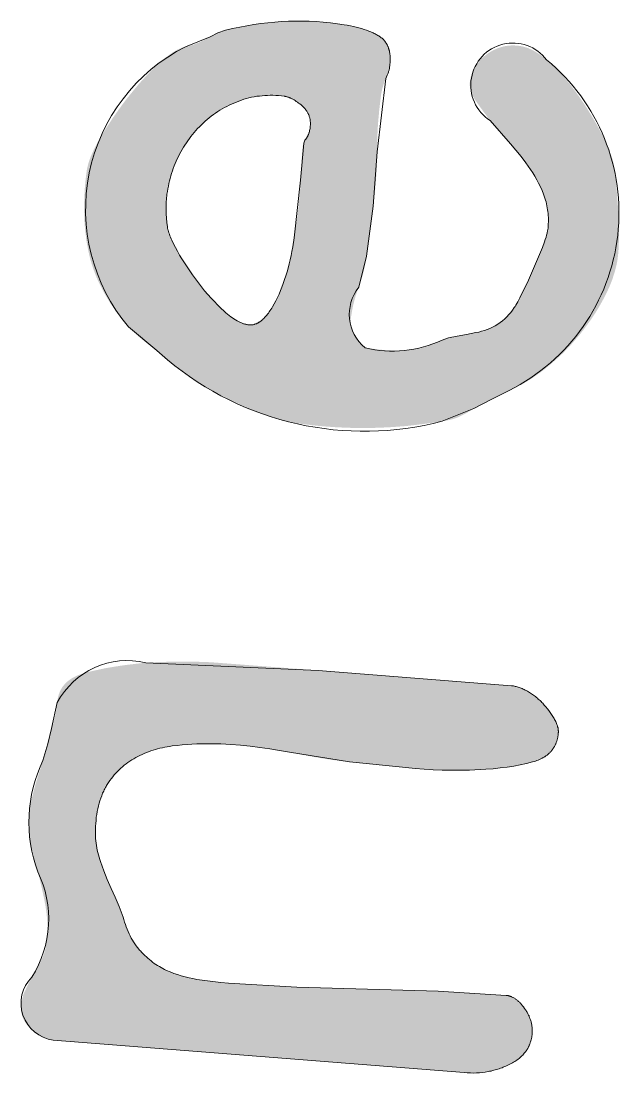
# Model space of a CAD drawing. Header units: millimetres. Extents: x 0 to 771, y -1 to 432.
# Drawn here: x 376.71 to 382.69, y 118.34 to 128.85 of the extents above; entities that cross this region are included whole.
import ezdxf

# ---------------------------------------------------------------- set-up
doc = ezdxf.new("R2010")
doc.units = ezdxf.units.MM
doc.header["$MEASUREMENT"] = 0
doc.layers.add('DEFAULT', color=4, linetype='Continuous', true_color=0x00ffff)

msp = doc.modelspace()

# ---------------------------------------------------------------- hatches: boundary and pattern name
at = {"layer": 'DEFAULT', "true_color": 0x000000, "extrusion": (0, 0, -1)}
h = msp.add_hatch(color=178, dxfattribs=at)
h.paths.add_polyline_path([(-381.966, 128.466), (-382.001, 128.435), (-382.035, 128.402), (-382.069, 128.369), (-382.102, 128.334), (-382.135, 128.298), (-382.167, 128.261), (-382.199, 128.222), (-382.23, 128.182), (-382.26, 128.141), (-382.29, 128.1), (-382.349, 128.013), (-382.405, 127.924), (-382.46, 127.831), (-382.486, 127.784), (-382.51, 127.738), (-382.533, 127.694), (-382.553, 127.65), (-382.572, 127.608), (-382.59, 127.567), (-382.605, 127.527), (-382.619, 127.489), (-382.622, 127.479), (-382.625, 127.469), (-382.628, 127.458), (-382.631, 127.447), (-382.637, 127.424), (-382.642, 127.398), (-382.646, 127.371), (-382.65, 127.342), (-382.654, 127.311), (-382.657, 127.278), (-382.679, 126.997), (-382.687, 126.853), (-382.689, 126.782), (-382.689, 126.712), (-382.688, 126.646), (-382.686, 126.587), (-382.682, 126.535), (-382.68, 126.512), (-382.677, 126.49), (-382.674, 126.466), (-382.67, 126.443), (-382.665, 126.419), (-382.659, 126.394), (-382.653, 126.37), (-382.647, 126.346), (-382.639, 126.322), (-382.631, 126.297), (-382.623, 126.272), (-382.614, 126.248), (-382.604, 126.223), (-382.594, 126.198), (-382.582, 126.173), (-382.571, 126.148), (-382.558, 126.123), (-382.546, 126.097), (-382.518, 126.047), (-382.49, 125.997), (-382.46, 125.947), (-382.428, 125.899), (-382.395, 125.85), (-382.361, 125.803), (-382.325, 125.756), (-382.288, 125.709), (-382.249, 125.664), (-382.21, 125.619), (-382.169, 125.576), (-382.128, 125.534), (-382.086, 125.494), (-382.042, 125.455), (-381.998, 125.417), (-381.953, 125.38), (-381.907, 125.345), (-381.862, 125.312), (-381.817, 125.282), (-381.794, 125.267), (-381.771, 125.253), (-381.749, 125.24), (-381.726, 125.227), (-381.704, 125.215), (-381.681, 125.204), (-381.659, 125.193), (-381.636, 125.182), (-381.614, 125.172), (-381.591, 125.163), (-381.495, 125.117), (-381.451, 125.095), (-381.41, 125.073), (-381.24, 124.981), (-381.201, 124.957), (-381.163, 124.935), (-381.126, 124.916), (-381.108, 124.907), (-381.09, 124.898), (-381.081, 124.894), (-381.072, 124.891), (-381.063, 124.887), (-381.053, 124.883), (-381.043, 124.88), (-381.033, 124.877), (-381.023, 124.874), (-381.013, 124.871), (-381.002, 124.869), (-380.991, 124.866), (-380.98, 124.864), (-380.969, 124.862), (-380.945, 124.858), (-380.921, 124.855), (-380.833, 124.84), (-380.745, 124.828), (-380.657, 124.817), (-380.569, 124.807), (-380.481, 124.8), (-380.393, 124.794), (-380.305, 124.79), (-380.217, 124.787), (-380.13, 124.786), (-380.042, 124.787), (-379.954, 124.79), (-379.866, 124.794), (-379.779, 124.8), (-379.691, 124.807), (-379.603, 124.817), (-379.516, 124.828), (-379.477, 124.833), (-379.437, 124.84), (-379.397, 124.848), (-379.357, 124.858), (-379.315, 124.868), (-379.273, 124.88), (-379.23, 124.893), (-379.187, 124.907), (-379.143, 124.922), (-379.098, 124.938), (-379.007, 124.975), (-378.913, 125.016), (-378.816, 125.061), (-378.721, 125.11), (-378.63, 125.159), (-378.543, 125.208), (-378.461, 125.259), (-378.383, 125.31), (-378.31, 125.362), (-378.275, 125.388), (-378.241, 125.415), (-378.208, 125.441), (-378.177, 125.468), (-378.163, 125.482), (-378.15, 125.495), (-378.137, 125.507), (-378.123, 125.519), (-378.11, 125.53), (-378.096, 125.541), (-378.082, 125.551), (-378.069, 125.561), (-378.041, 125.58), (-378.013, 125.6), (-377.959, 125.642), (-377.908, 125.684), (-377.886, 125.703), (-377.867, 125.721), (-377.786, 125.799), (-377.749, 125.842), (-377.714, 125.885), (-377.68, 125.928), (-377.648, 125.972), (-377.618, 126.016), (-377.589, 126.06), (-377.562, 126.105), (-377.536, 126.15), (-377.513, 126.195), (-377.491, 126.24), (-377.47, 126.285), (-377.452, 126.331), (-377.435, 126.377), (-377.42, 126.423), (-377.406, 126.47), (-377.4, 126.493), (-377.394, 126.516), (-377.384, 126.564), (-377.375, 126.611), (-377.366, 126.66), (-377.36, 126.709), (-377.354, 126.759), (-377.349, 126.81), (-377.346, 126.861), (-377.344, 126.913), (-377.343, 126.966), (-377.343, 127.019), (-377.344, 127.073), (-377.347, 127.128), (-377.35, 127.183), (-377.355, 127.239), (-377.361, 127.296), (-377.369, 127.354), (-377.37, 127.362), (-377.371, 127.37), (-377.373, 127.379), (-377.375, 127.387), (-377.377, 127.396), (-377.379, 127.405), (-377.384, 127.423), (-377.389, 127.442), (-377.396, 127.462), (-377.403, 127.481), (-377.411, 127.502), (-377.42, 127.523), (-377.43, 127.545), (-377.44, 127.567), (-377.451, 127.589), (-377.476, 127.636), (-377.504, 127.686), (-377.565, 127.786), (-377.631, 127.886), (-377.701, 127.985), (-377.775, 128.084), (-377.814, 128.132), (-377.853, 128.179), (-377.891, 128.225), (-377.93, 128.268), (-377.97, 128.311), (-378.009, 128.352), (-378.048, 128.391), (-378.088, 128.429), (-378.108, 128.446), (-378.127, 128.463), (-378.146, 128.479), (-378.165, 128.494), (-378.183, 128.508), (-378.201, 128.521), (-378.218, 128.533), (-378.235, 128.544), (-378.252, 128.554), (-378.26, 128.559), (-378.268, 128.564), (-378.276, 128.568), (-378.284, 128.572), (-378.292, 128.575), (-378.3, 128.579), (-378.307, 128.582), (-378.315, 128.585), (-378.322, 128.587), (-378.33, 128.59), (-378.337, 128.592), (-378.344, 128.594), (-378.351, 128.596), (-378.358, 128.597), (-378.372, 128.6), (-378.387, 128.603), (-378.401, 128.607), (-378.416, 128.611), (-378.43, 128.616), (-378.445, 128.621), (-378.46, 128.627), (-378.475, 128.633), (-378.49, 128.639), (-378.506, 128.646), (-378.521, 128.654), (-378.537, 128.661), (-378.553, 128.67), (-378.569, 128.678), (-378.602, 128.697), (-378.679, 128.735), (-378.689, 128.74), (-378.699, 128.744), (-378.708, 128.748), (-378.718, 128.751), (-378.727, 128.754), (-378.737, 128.757), (-378.746, 128.759), (-378.898, 128.793), (-378.969, 128.806), (-379.039, 128.818), (-379.109, 128.828), (-379.179, 128.836), (-379.248, 128.843), (-379.317, 128.848), (-379.386, 128.852), (-379.455, 128.853), (-379.524, 128.853), (-379.594, 128.852), (-379.664, 128.848), (-379.734, 128.843), (-379.805, 128.836), (-379.876, 128.827), (-379.942, 128.817), (-379.974, 128.811), (-380.004, 128.805), (-380.034, 128.799), (-380.062, 128.792), (-380.089, 128.785), (-380.116, 128.778), (-380.141, 128.77), (-380.165, 128.762), (-380.188, 128.753), (-380.21, 128.744), (-380.231, 128.735), (-380.242, 128.73), (-380.251, 128.725), (-380.261, 128.72), (-380.27, 128.715), (-380.28, 128.71), (-380.288, 128.705), (-380.293, 128.702), (-380.297, 128.699), (-380.301, 128.696), (-380.305, 128.693), (-380.309, 128.69), (-380.313, 128.687), (-380.317, 128.684), (-380.321, 128.681), (-380.324, 128.678), (-380.328, 128.674), (-380.331, 128.671), (-380.335, 128.668), (-380.338, 128.664), (-380.341, 128.66), (-380.344, 128.657), (-380.348, 128.653), (-380.351, 128.649), (-380.353, 128.645), (-380.356, 128.641), (-380.359, 128.637), (-380.362, 128.633), (-380.364, 128.629), (-380.367, 128.625), (-380.369, 128.621), (-380.371, 128.616), (-380.374, 128.612), (-380.376, 128.608), (-380.378, 128.603), (-380.38, 128.598), (-380.382, 128.594), (-380.384, 128.589), (-380.385, 128.584), (-380.387, 128.579), (-380.389, 128.574), (-380.39, 128.569), (-380.391, 128.564), (-380.393, 128.559), (-380.394, 128.554), (-380.395, 128.548), (-380.396, 128.543), (-380.398, 128.532), (-380.4, 128.521), (-380.401, 128.51), (-380.402, 128.498), (-380.402, 128.486), (-380.403, 128.473), (-380.403, 128.461), (-380.402, 128.448), (-380.401, 128.435), (-380.4, 128.422), (-380.399, 128.408), (-380.397, 128.394), (-380.396, 128.388), (-380.395, 128.382), (-380.394, 128.375), (-380.392, 128.369), (-380.391, 128.362), (-380.389, 128.355), (-380.386, 128.348), (-380.384, 128.341), (-380.382, 128.334), (-380.379, 128.326), (-380.373, 128.311), (-380.365, 128.295), (-380.358, 128.278), (-380.349, 128.256), (-380.341, 128.234), (-380.334, 128.212), (-380.328, 128.192), (-380.325, 128.181), (-380.322, 128.17), (-380.32, 128.159), (-380.317, 128.146), (-380.312, 128.12), (-380.308, 128.092), (-380.292, 127.955), (-380.28, 127.819), (-380.273, 127.683), (-380.271, 127.547), (-380.268, 127.411), (-380.261, 127.275), (-380.249, 127.139), (-380.233, 127.002), (-380.233, 127.002), (-380.166, 126.504), (-380.16, 126.463), (-380.152, 126.422), (-380.144, 126.382), (-380.135, 126.343), (-380.125, 126.305), (-380.113, 126.267), (-380.101, 126.23), (-380.088, 126.194), (-380.074, 126.158), (-380.062, 126.121), (-380.05, 126.083), (-380.04, 126.045), (-380.031, 126.006), (-380.023, 125.966), (-380.016, 125.926), (-380.009, 125.885), (-380.009, 125.879), (-380.008, 125.873), (-380.008, 125.867), (-380.007, 125.861), (-380.007, 125.855), (-380.007, 125.85), (-380.007, 125.844), (-380.007, 125.838), (-380.007, 125.833), (-380.008, 125.827), (-380.008, 125.822), (-380.009, 125.816), (-380.009, 125.811), (-380.01, 125.806), (-380.011, 125.8), (-380.012, 125.795), (-380.014, 125.79), (-380.015, 125.785), (-380.016, 125.779), (-380.018, 125.774), (-380.02, 125.769), (-380.022, 125.764), (-380.024, 125.759), (-380.026, 125.754), (-380.028, 125.749), (-380.03, 125.744), (-380.033, 125.74), (-380.035, 125.735), (-380.038, 125.73), (-380.041, 125.726), (-380.044, 125.721), (-380.047, 125.716), (-380.072, 125.681), (-380.085, 125.664), (-380.098, 125.647), (-380.111, 125.632), (-380.124, 125.616), (-380.137, 125.602), (-380.151, 125.588), (-380.272, 125.573), (-380.327, 125.567), (-380.377, 125.563), (-380.424, 125.56), (-380.447, 125.56), (-380.47, 125.559), (-380.492, 125.56), (-380.515, 125.56), (-380.536, 125.561), (-380.558, 125.563), (-380.579, 125.565), (-380.6, 125.567), (-380.622, 125.57), (-380.643, 125.574), (-380.663, 125.578), (-380.684, 125.583), (-380.705, 125.588), (-380.725, 125.594), (-380.768, 125.608), (-380.816, 125.624), (-380.922, 125.664), (-380.924, 125.666), (-380.925, 125.667), (-380.927, 125.668), (-380.929, 125.669), (-380.931, 125.67), (-380.933, 125.671), (-380.934, 125.672), (-380.936, 125.673), (-380.938, 125.674), (-380.94, 125.675), (-380.942, 125.676), (-380.944, 125.677), (-380.946, 125.678), (-380.948, 125.679), (-380.949, 125.679), (-380.951, 125.68), (-380.953, 125.681), (-380.955, 125.681), (-380.957, 125.682), (-380.96, 125.682), (-380.962, 125.683), (-380.964, 125.683), (-380.966, 125.684), (-380.968, 125.684), (-380.97, 125.685), (-380.972, 125.685), (-380.976, 125.685), (-380.981, 125.686), (-380.985, 125.686), (-380.99, 125.686), (-380.995, 125.687), (-381, 125.687), (-381.005, 125.688), (-381.01, 125.688), (-381.015, 125.689), (-381.02, 125.69), (-381.025, 125.691), (-381.031, 125.692), (-381.037, 125.694), (-381.048, 125.697), (-381.06, 125.7), (-381.073, 125.705), (-381.085, 125.709), (-381.097, 125.712), (-381.104, 125.714), (-381.109, 125.715), (-381.115, 125.716), (-381.121, 125.717), (-381.127, 125.718), (-381.133, 125.719), (-381.138, 125.72), (-381.144, 125.721), (-381.149, 125.721), (-381.155, 125.722), (-381.16, 125.722), (-381.165, 125.722), (-381.171, 125.722), (-381.176, 125.722), (-381.182, 125.723), (-381.187, 125.723), (-381.193, 125.724), (-381.199, 125.725), (-381.204, 125.725), (-381.21, 125.727), (-381.216, 125.728), (-381.222, 125.729), (-381.228, 125.73), (-381.234, 125.732), (-381.24, 125.734), (-381.246, 125.736), (-381.258, 125.74), (-381.284, 125.746), (-381.309, 125.753), (-381.334, 125.761), (-381.359, 125.77), (-381.385, 125.78), (-381.411, 125.791), (-381.436, 125.802), (-381.462, 125.815), (-381.469, 125.818), (-381.475, 125.822), (-381.481, 125.825), (-381.488, 125.829), (-381.494, 125.833), (-381.5, 125.837), (-381.506, 125.841), (-381.512, 125.845), (-381.518, 125.85), (-381.524, 125.854), (-381.53, 125.859), (-381.536, 125.864), (-381.542, 125.869), (-381.548, 125.874), (-381.554, 125.879), (-381.559, 125.885), (-381.57, 125.896), (-381.581, 125.908), (-381.592, 125.92), (-381.603, 125.933), (-381.613, 125.946), (-381.623, 125.96), (-381.633, 125.975), (-381.651, 126.002), (-381.659, 126.015), (-381.668, 126.031), (-381.678, 126.048), (-381.699, 126.089), (-381.723, 126.136), (-381.774, 126.242), (-381.826, 126.358), (-381.924, 126.592), (-381.944, 126.646), (-381.953, 126.67), (-381.96, 126.693), (-381.966, 126.714), (-381.969, 126.724), (-381.971, 126.733), (-381.973, 126.742), (-381.975, 126.751), (-381.976, 126.759), (-381.977, 126.766), (-381.98, 126.787), (-381.982, 126.808), (-381.983, 126.828), (-381.984, 126.848), (-381.984, 126.869), (-381.984, 126.889), (-381.983, 126.909), (-381.981, 126.929), (-381.979, 126.949), (-381.976, 126.968), (-381.973, 126.988), (-381.969, 127.008), (-381.965, 127.027), (-381.96, 127.046), (-381.954, 127.065), (-381.948, 127.084), (-381.934, 127.122), (-381.92, 127.159), (-381.904, 127.196), (-381.886, 127.232), (-381.868, 127.267), (-381.848, 127.302), (-381.827, 127.336), (-381.805, 127.37), (-381.759, 127.435), (-381.71, 127.5), (-381.658, 127.564), (-381.604, 127.626), (-381.4, 127.859), (-381.268, 128.04), (-381.258, 128.055), (-381.249, 128.068), (-381.241, 128.082), (-381.237, 128.089), (-381.233, 128.096), (-381.23, 128.103), (-381.226, 128.11), (-381.223, 128.116), (-381.22, 128.123), (-381.217, 128.13), (-381.215, 128.136), (-381.212, 128.143), (-381.21, 128.149), (-381.208, 128.156), (-381.206, 128.162), (-381.204, 128.169), (-381.203, 128.175), (-381.202, 128.181), (-381.201, 128.188), (-381.2, 128.194), (-381.199, 128.2), (-381.198, 128.207), (-381.198, 128.213), (-381.198, 128.219), (-381.198, 128.225), (-381.198, 128.231), (-381.198, 128.237), (-381.199, 128.243), (-381.199, 128.249), (-381.201, 128.259), (-381.203, 128.27), (-381.205, 128.28), (-381.207, 128.29), (-381.209, 128.299), (-381.212, 128.309), (-381.215, 128.319), (-381.218, 128.328), (-381.222, 128.338), (-381.226, 128.347), (-381.23, 128.356), (-381.234, 128.365), (-381.238, 128.374), (-381.243, 128.383), (-381.248, 128.392), (-381.253, 128.4), (-381.259, 128.409), (-381.264, 128.417), (-381.27, 128.425), (-381.276, 128.434), (-381.283, 128.442), (-381.289, 128.449), (-381.296, 128.457), (-381.303, 128.465), (-381.311, 128.472), (-381.318, 128.48), (-381.326, 128.487), (-381.334, 128.494), (-381.343, 128.501), (-381.351, 128.508), (-381.36, 128.515), (-381.369, 128.522), (-381.379, 128.529), (-381.388, 128.535), (-381.397, 128.541), (-381.407, 128.547), (-381.416, 128.552), (-381.426, 128.558), (-381.435, 128.563), (-381.445, 128.567), (-381.455, 128.572), (-381.464, 128.576), (-381.474, 128.58), (-381.484, 128.584), (-381.494, 128.587), (-381.504, 128.591), (-381.514, 128.594), (-381.524, 128.596), (-381.534, 128.599), (-381.545, 128.601), (-381.555, 128.603), (-381.565, 128.605), (-381.576, 128.606), (-381.586, 128.607), (-381.597, 128.608), (-381.608, 128.609), (-381.618, 128.609), (-381.629, 128.609), (-381.64, 128.609), (-381.651, 128.609), (-381.661, 128.608), (-381.672, 128.607), (-381.683, 128.606), (-381.695, 128.605), (-381.703, 128.604), (-381.711, 128.602), (-381.719, 128.601), (-381.727, 128.599), (-381.736, 128.597), (-381.744, 128.595), (-381.752, 128.592), (-381.761, 128.59), (-381.769, 128.587), (-381.777, 128.584), (-381.786, 128.581), (-381.794, 128.577), (-381.802, 128.573), (-381.811, 128.57), (-381.819, 128.566), (-381.828, 128.561), (-381.836, 128.557), (-381.845, 128.552), (-381.862, 128.542), (-381.879, 128.531), (-381.896, 128.52), (-381.913, 128.508), (-381.931, 128.494), (-381.948, 128.48)], flags=0)
h.paths.add_polyline_path([(-378.915, 128.063), (-378.94, 128.071), (-378.966, 128.079), (-378.991, 128.085), (-379.017, 128.091), (-379.044, 128.096), (-379.07, 128.101), (-379.096, 128.104), (-379.123, 128.107), (-379.15, 128.109), (-379.177, 128.11), (-379.204, 128.111), (-379.231, 128.111), (-379.259, 128.109), (-379.287, 128.108), (-379.315, 128.105), (-379.343, 128.102), (-379.348, 128.101), (-379.353, 128.1), (-379.358, 128.099), (-379.364, 128.098), (-379.369, 128.096), (-379.374, 128.095), (-379.38, 128.093), (-379.385, 128.091), (-379.391, 128.089), (-379.396, 128.087), (-379.402, 128.085), (-379.407, 128.083), (-379.413, 128.08), (-379.418, 128.077), (-379.424, 128.075), (-379.429, 128.072), (-379.441, 128.065), (-379.452, 128.058), (-379.464, 128.051), (-379.475, 128.043), (-379.487, 128.034), (-379.499, 128.025), (-379.511, 128.015), (-379.523, 128.005), (-379.529, 127.999), (-379.535, 127.994), (-379.54, 127.988), (-379.545, 127.983), (-379.551, 127.977), (-379.555, 127.971), (-379.56, 127.965), (-379.564, 127.959), (-379.569, 127.953), (-379.572, 127.947), (-379.576, 127.94), (-379.58, 127.934), (-379.583, 127.928), (-379.586, 127.921), (-379.589, 127.915), (-379.591, 127.908), (-379.594, 127.901), (-379.596, 127.894), (-379.598, 127.887), (-379.6, 127.88), (-379.601, 127.873), (-379.602, 127.866), (-379.603, 127.858), (-379.604, 127.851), (-379.605, 127.843), (-379.605, 127.836), (-379.605, 127.828), (-379.605, 127.82), (-379.605, 127.813), (-379.604, 127.805), (-379.603, 127.797), (-379.602, 127.789), (-379.601, 127.778), (-379.599, 127.768), (-379.597, 127.759), (-379.595, 127.749), (-379.592, 127.74), (-379.591, 127.736), (-379.59, 127.732), (-379.588, 127.728), (-379.587, 127.723), (-379.585, 127.719), (-379.583, 127.715), (-379.582, 127.712), (-379.58, 127.708), (-379.578, 127.704), (-379.576, 127.7), (-379.574, 127.697), (-379.572, 127.693), (-379.57, 127.69), (-379.568, 127.687), (-379.566, 127.683), (-379.564, 127.68), (-379.562, 127.677), (-379.559, 127.674), (-379.557, 127.671), (-379.554, 127.668), (-379.552, 127.666), (-379.549, 127.663), (-379.548, 127.657), (-379.548, 127.654), (-379.547, 127.652), (-379.547, 127.65), (-379.546, 127.647), (-379.546, 127.645), (-379.545, 127.644), (-379.545, 127.644), (-379.545, 127.643), (-379.545, 127.642), (-379.544, 127.641), (-379.544, 127.64), (-379.544, 127.64), (-379.543, 127.639), (-379.543, 127.638), (-379.542, 127.638), (-379.542, 127.637), (-379.542, 127.637), (-379.542, 127.637), (-379.542, 127.636), (-379.542, 127.636), (-379.541, 127.636), (-379.541, 127.636), (-379.541, 127.635), (-379.541, 127.635), (-379.541, 127.635), (-379.54, 127.635), (-379.54, 127.635), (-379.54, 127.634), (-379.54, 127.634), (-379.539, 127.634), (-379.539, 127.634), (-379.539, 127.634), (-379.539, 127.633), (-379.539, 127.633), (-379.538, 127.633), (-379.538, 127.633), (-379.538, 127.633), (-379.538, 127.632), (-379.538, 127.632), (-379.537, 127.632), (-379.537, 127.632), (-379.537, 127.632), (-379.537, 127.631), (-379.537, 127.631), (-379.537, 127.631), (-379.536, 127.63), (-379.536, 127.629), (-379.535, 127.629), (-379.535, 127.628), (-379.535, 127.627), (-379.534, 127.627), (-379.534, 127.626), (-379.534, 127.625), (-379.533, 127.624), (-379.533, 127.623), (-379.533, 127.622), (-379.532, 127.62), (-379.532, 127.618), (-379.531, 127.616), (-379.531, 127.613), (-379.53, 127.611), (-379.53, 127.608), (-379.529, 127.605), (-379.527, 127.584), (-379.524, 127.557), (-379.519, 127.484), (-379.507, 127.264), (-379.504, 127.195), (-379.499, 127.126), (-379.485, 126.984), (-379.465, 126.838), (-379.428, 126.596), (-379.42, 126.552), (-379.411, 126.509), (-379.402, 126.467), (-379.392, 126.426), (-379.382, 126.385), (-379.371, 126.346), (-379.359, 126.307), (-379.347, 126.269), (-379.334, 126.232), (-379.32, 126.195), (-379.306, 126.16), (-379.291, 126.125), (-379.276, 126.091), (-379.26, 126.059), (-379.243, 126.027), (-379.226, 125.998), (-379.218, 125.984), (-379.21, 125.971), (-379.201, 125.958), (-379.193, 125.946), (-379.185, 125.934), (-379.176, 125.923), (-379.168, 125.913), (-379.159, 125.903), (-379.151, 125.893), (-379.142, 125.884), (-379.134, 125.876), (-379.129, 125.872), (-379.125, 125.868), (-379.121, 125.865), (-379.116, 125.861), (-379.112, 125.858), (-379.108, 125.854), (-379.104, 125.851), (-379.099, 125.848), (-379.095, 125.845), (-379.091, 125.843), (-379.086, 125.84), (-379.082, 125.837), (-379.078, 125.835), (-379.073, 125.833), (-379.069, 125.831), (-379.065, 125.829), (-379.06, 125.827), (-379.056, 125.826), (-379.051, 125.824), (-379.047, 125.823), (-379.043, 125.821), (-379.038, 125.82), (-379.034, 125.819), (-379.03, 125.818), (-379.025, 125.818), (-379.021, 125.817), (-379.016, 125.817), (-379.012, 125.817), (-379.007, 125.816), (-379.003, 125.816), (-378.999, 125.816), (-378.994, 125.817), (-378.99, 125.817), (-378.985, 125.818), (-378.979, 125.819), (-378.972, 125.82), (-378.965, 125.821), (-378.958, 125.823), (-378.951, 125.825), (-378.944, 125.827), (-378.937, 125.829), (-378.93, 125.832), (-378.923, 125.834), (-378.916, 125.837), (-378.909, 125.84), (-378.901, 125.844), (-378.894, 125.847), (-378.887, 125.851), (-378.879, 125.855), (-378.872, 125.859), (-378.856, 125.868), (-378.841, 125.877), (-378.825, 125.888), (-378.809, 125.899), (-378.793, 125.911), (-378.777, 125.925), (-378.761, 125.938), (-378.744, 125.953), (-378.71, 125.984), (-378.677, 126.016), (-378.645, 126.05), (-378.612, 126.084), (-378.58, 126.12), (-378.548, 126.157), (-378.517, 126.196), (-378.486, 126.236), (-378.427, 126.316), (-378.372, 126.396), (-378.346, 126.436), (-378.321, 126.476), (-378.298, 126.515), (-378.275, 126.554), (-378.255, 126.592), (-378.236, 126.628), (-378.22, 126.662), (-378.213, 126.678), (-378.207, 126.693), (-378.201, 126.708), (-378.195, 126.723), (-378.191, 126.737), (-378.186, 126.75), (-378.183, 126.763), (-378.181, 126.769), (-378.18, 126.775), (-378.178, 126.781), (-378.177, 126.786), (-378.176, 126.792), (-378.175, 126.797), (-378.17, 126.84), (-378.166, 126.883), (-378.163, 126.926), (-378.162, 126.968), (-378.163, 127.01), (-378.164, 127.05), (-378.165, 127.069), (-378.167, 127.088), (-378.169, 127.106), (-378.171, 127.124), (-378.175, 127.151), (-378.18, 127.177), (-378.185, 127.203), (-378.19, 127.229), (-378.196, 127.255), (-378.203, 127.281), (-378.21, 127.306), (-378.217, 127.331), (-378.226, 127.356), (-378.234, 127.381), (-378.243, 127.405), (-378.253, 127.429), (-378.264, 127.453), (-378.274, 127.477), (-378.286, 127.501), (-378.298, 127.524), (-378.31, 127.547), (-378.323, 127.57), (-378.337, 127.592), (-378.35, 127.614), (-378.365, 127.636), (-378.38, 127.657), (-378.395, 127.678), (-378.411, 127.699), (-378.427, 127.719), (-378.444, 127.739), (-378.461, 127.759), (-378.478, 127.778), (-378.496, 127.797), (-378.515, 127.816), (-378.534, 127.834), (-378.554, 127.852), (-378.574, 127.869), (-378.594, 127.886), (-378.614, 127.902), (-378.635, 127.918), (-378.657, 127.933), (-378.679, 127.948), (-378.701, 127.962), (-378.723, 127.975), (-378.746, 127.988), (-378.769, 128.001), (-378.792, 128.012), (-378.816, 128.024), (-378.84, 128.034), (-378.865, 128.044), (-378.889, 128.054)], flags=0)
msp.add_hatch(color=178, dxfattribs=at).paths.add_polyline_path([(-381.616, 122.211), (-381.621, 122.211), (-381.625, 122.21), (-381.634, 122.209), (-381.644, 122.207), (-381.653, 122.205), (-381.662, 122.203), (-381.672, 122.201), (-381.682, 122.198), (-381.691, 122.194), (-381.701, 122.191), (-381.711, 122.187), (-381.722, 122.183), (-381.732, 122.178), (-381.742, 122.173), (-381.753, 122.168), (-381.763, 122.162), (-381.774, 122.156), (-381.785, 122.15), (-381.795, 122.144), (-381.806, 122.137), (-381.816, 122.13), (-381.826, 122.124), (-381.836, 122.116), (-381.846, 122.109), (-381.855, 122.102), (-381.865, 122.094), (-381.874, 122.086), (-381.883, 122.078), (-381.892, 122.07), (-381.901, 122.062), (-381.91, 122.054), (-381.918, 122.045), (-381.927, 122.036), (-381.943, 122.018), (-381.959, 122), (-381.974, 121.981), (-381.988, 121.962), (-382.002, 121.943), (-382.016, 121.923), (-382.028, 121.903), (-382.041, 121.883), (-382.046, 121.873), (-382.052, 121.863), (-382.057, 121.853), (-382.061, 121.843), (-382.065, 121.834), (-382.069, 121.825), (-382.072, 121.816), (-382.074, 121.811), (-382.075, 121.807), (-382.076, 121.802), (-382.078, 121.798), (-382.079, 121.794), (-382.08, 121.789), (-382.08, 121.785), (-382.081, 121.781), (-382.082, 121.777), (-382.082, 121.773), (-382.083, 121.769), (-382.083, 121.765), (-382.084, 121.761), (-382.084, 121.757), (-382.084, 121.753), (-382.084, 121.749), (-382.084, 121.745), (-382.083, 121.742), (-382.082, 121.728), (-382.08, 121.714), (-382.079, 121.707), (-382.078, 121.7), (-382.077, 121.694), (-382.075, 121.687), (-382.074, 121.681), (-382.072, 121.675), (-382.071, 121.668), (-382.069, 121.662), (-382.067, 121.656), (-382.065, 121.65), (-382.063, 121.644), (-382.061, 121.638), (-382.058, 121.632), (-382.056, 121.627), (-382.053, 121.621), (-382.051, 121.616), (-382.048, 121.61), (-382.045, 121.605), (-382.042, 121.599), (-382.039, 121.594), (-382.036, 121.589), (-382.032, 121.584), (-382.029, 121.579), (-382.025, 121.574), (-382.022, 121.569), (-382.018, 121.564), (-382.014, 121.56), (-382.01, 121.555), (-382.006, 121.551), (-382.002, 121.546), (-381.998, 121.542), (-381.993, 121.537), (-381.989, 121.533), (-381.984, 121.529), (-381.979, 121.525), (-381.975, 121.521), (-381.97, 121.517), (-381.965, 121.513), (-381.959, 121.51), (-381.954, 121.506), (-381.949, 121.502), (-381.943, 121.499), (-381.938, 121.495), (-381.932, 121.492), (-381.926, 121.489), (-381.92, 121.486), (-381.914, 121.483), (-381.908, 121.48), (-381.896, 121.474), (-381.883, 121.468), (-381.869, 121.463), (-381.855, 121.458), (-381.841, 121.454), (-381.826, 121.45), (-381.765, 121.434), (-381.703, 121.42), (-381.638, 121.408), (-381.571, 121.398), (-381.503, 121.389), (-381.432, 121.382), (-381.36, 121.376), (-381.195, 121.368), (-381.104, 121.366), (-381.014, 121.366), (-380.923, 121.368), (-380.833, 121.372), (-380.742, 121.377), (-380.651, 121.384), (-380.56, 121.394), (-379.994, 121.45), (-379.941, 121.455), (-379.881, 121.462), (-379.743, 121.482), (-379.581, 121.51), (-379.395, 121.546), (-379.296, 121.565), (-379.198, 121.581), (-379.1, 121.595), (-379.002, 121.607), (-378.905, 121.617), (-378.808, 121.624), (-378.711, 121.629), (-378.615, 121.632), (-378.567, 121.632), (-378.519, 121.632), (-378.47, 121.63), (-378.421, 121.628), (-378.372, 121.624), (-378.323, 121.62), (-378.273, 121.615), (-378.223, 121.609), (-378.198, 121.605), (-378.173, 121.601), (-378.149, 121.597), (-378.125, 121.592), (-378.101, 121.586), (-378.078, 121.58), (-378.055, 121.574), (-378.032, 121.567), (-378.009, 121.559), (-377.987, 121.552), (-377.965, 121.543), (-377.943, 121.534), (-377.922, 121.525), (-377.901, 121.515), (-377.88, 121.504), (-377.859, 121.494), (-377.839, 121.482), (-377.82, 121.47), (-377.8, 121.458), (-377.781, 121.445), (-377.763, 121.431), (-377.745, 121.417), (-377.727, 121.402), (-377.71, 121.387), (-377.693, 121.371), (-377.677, 121.355), (-377.661, 121.338), (-377.645, 121.32), (-377.63, 121.302), (-377.616, 121.284), (-377.601, 121.265), (-377.588, 121.245), (-377.581, 121.235), (-377.574, 121.225), (-377.568, 121.214), (-377.562, 121.204), (-377.556, 121.193), (-377.55, 121.182), (-377.544, 121.171), (-377.539, 121.159), (-377.534, 121.148), (-377.528, 121.136), (-377.523, 121.124), (-377.519, 121.112), (-377.509, 121.088), (-377.501, 121.062), (-377.493, 121.036), (-377.486, 121.01), (-377.48, 120.982), (-377.474, 120.954), (-377.47, 120.925), (-377.465, 120.896), (-377.462, 120.866), (-377.459, 120.835), (-377.457, 120.809), (-377.456, 120.784), (-377.456, 120.759), (-377.456, 120.735), (-377.457, 120.71), (-377.458, 120.686), (-377.46, 120.662), (-377.463, 120.638), (-377.466, 120.614), (-377.47, 120.59), (-377.475, 120.567), (-377.48, 120.544), (-377.486, 120.521), (-377.492, 120.498), (-377.499, 120.475), (-377.507, 120.453), (-377.54, 120.363), (-377.575, 120.274), (-377.613, 120.186), (-377.694, 120.005), (-377.699, 119.994), (-377.704, 119.982), (-377.709, 119.97), (-377.714, 119.957), (-377.724, 119.93), (-377.733, 119.9), (-377.74, 119.874), (-377.748, 119.849), (-377.756, 119.825), (-377.765, 119.801), (-377.774, 119.777), (-377.783, 119.755), (-377.793, 119.733), (-377.804, 119.711), (-377.815, 119.69), (-377.826, 119.67), (-377.838, 119.651), (-377.851, 119.632), (-377.863, 119.613), (-377.877, 119.596), (-377.891, 119.579), (-377.898, 119.57), (-377.905, 119.562), (-377.919, 119.546), (-377.934, 119.531), (-377.949, 119.516), (-377.965, 119.501), (-377.98, 119.488), (-377.996, 119.474), (-378.012, 119.461), (-378.028, 119.449), (-378.044, 119.437), (-378.061, 119.425), (-378.078, 119.414), (-378.095, 119.404), (-378.112, 119.394), (-378.13, 119.385), (-378.148, 119.376), (-378.165, 119.367), (-378.202, 119.352), (-378.239, 119.337), (-378.276, 119.324), (-378.314, 119.312), (-378.353, 119.301), (-378.392, 119.292), (-378.431, 119.284), (-378.471, 119.277), (-378.63, 119.255), (-378.708, 119.247), (-378.786, 119.24), (-379.468, 119.198), (-380.175, 119.178), (-380.882, 119.158), (-381.563, 119.116), (-381.566, 119.116), (-381.569, 119.116), (-381.572, 119.115), (-381.575, 119.115), (-381.578, 119.114), (-381.581, 119.114), (-381.584, 119.113), (-381.587, 119.112), (-381.59, 119.112), (-381.593, 119.111), (-381.596, 119.11), (-381.599, 119.109), (-381.602, 119.108), (-381.604, 119.107), (-381.61, 119.105), (-381.616, 119.103), (-381.622, 119.1), (-381.628, 119.097), (-381.633, 119.094), (-381.639, 119.091), (-381.645, 119.088), (-381.651, 119.084), (-381.656, 119.08), (-381.662, 119.076), (-381.668, 119.072), (-381.673, 119.067), (-381.679, 119.062), (-381.685, 119.057), (-381.69, 119.052), (-381.696, 119.047), (-381.701, 119.041), (-381.707, 119.035), (-381.712, 119.029), (-381.718, 119.022), (-381.723, 119.016), (-381.734, 119.002), (-381.745, 118.987), (-381.755, 118.972), (-381.76, 118.965), (-381.765, 118.957), (-381.77, 118.949), (-381.774, 118.942), (-381.778, 118.934), (-381.782, 118.926), (-381.786, 118.919), (-381.79, 118.911), (-381.793, 118.903), (-381.796, 118.895), (-381.799, 118.887), (-381.802, 118.88), (-381.805, 118.872), (-381.807, 118.864), (-381.81, 118.856), (-381.812, 118.848), (-381.814, 118.84), (-381.815, 118.832), (-381.817, 118.824), (-381.818, 118.816), (-381.819, 118.808), (-381.82, 118.8), (-381.821, 118.792), (-381.822, 118.784), (-381.822, 118.776), (-381.822, 118.768), (-381.822, 118.76), (-381.822, 118.752), (-381.822, 118.744), (-381.821, 118.735), (-381.82, 118.723), (-381.819, 118.71), (-381.817, 118.698), (-381.814, 118.686), (-381.812, 118.674), (-381.809, 118.663), (-381.805, 118.651), (-381.803, 118.646), (-381.801, 118.64), (-381.799, 118.634), (-381.797, 118.629), (-381.795, 118.623), (-381.793, 118.618), (-381.79, 118.613), (-381.788, 118.607), (-381.785, 118.602), (-381.782, 118.597), (-381.78, 118.592), (-381.777, 118.587), (-381.774, 118.582), (-381.771, 118.577), (-381.768, 118.572), (-381.764, 118.567), (-381.761, 118.562), (-381.758, 118.557), (-381.75, 118.548), (-381.743, 118.538), (-381.735, 118.529), (-381.727, 118.52), (-381.718, 118.512), (-381.709, 118.503), (-381.7, 118.495), (-381.69, 118.487), (-381.68, 118.479), (-381.669, 118.471), (-381.658, 118.463), (-381.647, 118.456), (-381.636, 118.449), (-381.624, 118.442), (-381.611, 118.435), (-381.599, 118.429), (-381.573, 118.416), (-381.559, 118.41), (-381.546, 118.405), (-381.533, 118.399), (-381.52, 118.394), (-381.506, 118.389), (-381.493, 118.384), (-381.479, 118.38), (-381.465, 118.376), (-381.451, 118.372), (-381.438, 118.368), (-381.424, 118.365), (-381.41, 118.361), (-381.395, 118.358), (-381.381, 118.356), (-381.352, 118.351), (-381.323, 118.347), (-381.294, 118.344), (-381.264, 118.342), (-381.234, 118.341), (-381.204, 118.342), (-381.173, 118.343), (-381.142, 118.345), (-381.141, 118.345), (-377.035, 118.67), (-377.027, 118.671), (-377.019, 118.672), (-377.011, 118.673), (-377.003, 118.674), (-376.995, 118.676), (-376.987, 118.677), (-376.979, 118.679), (-376.972, 118.681), (-376.964, 118.683), (-376.956, 118.686), (-376.949, 118.688), (-376.941, 118.691), (-376.934, 118.694), (-376.926, 118.697), (-376.919, 118.7), (-376.912, 118.704), (-376.905, 118.708), (-376.898, 118.711), (-376.89, 118.715), (-376.883, 118.72), (-376.876, 118.724), (-376.87, 118.729), (-376.863, 118.733), (-376.856, 118.738), (-376.849, 118.743), (-376.843, 118.749), (-376.836, 118.754), (-376.83, 118.76), (-376.823, 118.766), (-376.817, 118.772), (-376.81, 118.778), (-376.804, 118.785), (-376.798, 118.791), (-376.792, 118.798), (-376.786, 118.804), (-376.781, 118.811), (-376.776, 118.817), (-376.77, 118.824), (-376.766, 118.831), (-376.761, 118.837), (-376.757, 118.844), (-376.752, 118.851), (-376.748, 118.858), (-376.745, 118.865), (-376.741, 118.871), (-376.738, 118.878), (-376.734, 118.885), (-376.732, 118.892), (-376.729, 118.899), (-376.726, 118.906), (-376.724, 118.913), (-376.722, 118.92), (-376.72, 118.928), (-376.718, 118.935), (-376.717, 118.942), (-376.716, 118.949), (-376.715, 118.956), (-376.714, 118.964), (-376.713, 118.971), (-376.713, 118.978), (-376.713, 118.986), (-376.713, 118.993), (-376.713, 119), (-376.714, 119.008), (-376.715, 119.018), (-376.716, 119.028), (-376.717, 119.038), (-376.718, 119.048), (-376.72, 119.058), (-376.722, 119.068), (-376.724, 119.077), (-376.726, 119.086), (-376.728, 119.096), (-376.731, 119.105), (-376.733, 119.113), (-376.736, 119.122), (-376.739, 119.131), (-376.742, 119.139), (-376.746, 119.147), (-376.749, 119.155), (-376.782, 119.223), (-376.821, 119.3), (-376.848, 119.345), (-376.873, 119.39), (-376.897, 119.434), (-376.919, 119.478), (-376.924, 119.489), (-376.929, 119.5), (-376.934, 119.512), (-376.938, 119.523), (-376.943, 119.535), (-376.947, 119.548), (-376.95, 119.56), (-376.954, 119.573), (-376.957, 119.586), (-376.96, 119.599), (-376.962, 119.613), (-376.965, 119.627), (-376.967, 119.641), (-376.969, 119.655), (-376.97, 119.669), (-376.971, 119.684), (-376.974, 119.726), (-376.975, 119.768), (-376.975, 119.809), (-376.974, 119.851), (-376.972, 119.892), (-376.968, 119.933), (-376.962, 119.975), (-376.956, 120.016), (-376.94, 120.098), (-376.922, 120.182), (-376.902, 120.266), (-376.88, 120.352), (-376.858, 120.431), (-376.839, 120.507), (-376.822, 120.581), (-376.808, 120.652), (-376.802, 120.687), (-376.798, 120.722), (-376.794, 120.757), (-376.792, 120.793), (-376.791, 120.828), (-376.791, 120.864), (-376.792, 120.9), (-376.794, 120.935), (-376.796, 120.956), (-376.799, 120.978), (-376.803, 121.001), (-376.808, 121.027), (-376.813, 121.054), (-376.82, 121.083), (-376.835, 121.145), (-376.854, 121.215), (-376.877, 121.291), (-376.932, 121.465), (-376.947, 121.506), (-376.954, 121.526), (-376.96, 121.547), (-376.966, 121.567), (-376.972, 121.588), (-376.977, 121.609), (-376.981, 121.629), (-377.018, 121.783), (-377.029, 121.817), (-377.039, 121.851), (-377.048, 121.885), (-377.055, 121.918), (-377.062, 121.95), (-377.067, 121.981), (-377.069, 121.997), (-377.071, 122.012), (-377.073, 122.027), (-377.074, 122.042), (-377.075, 122.049), (-377.076, 122.056), (-377.077, 122.063), (-377.077, 122.07), (-377.079, 122.077), (-377.08, 122.083), (-377.081, 122.09), (-377.083, 122.097), (-377.084, 122.103), (-377.086, 122.109), (-377.088, 122.116), (-377.089, 122.122), (-377.091, 122.128), (-377.094, 122.134), (-377.096, 122.14), (-377.098, 122.146), (-377.101, 122.152), (-377.103, 122.157), (-377.106, 122.163), (-377.109, 122.169), (-377.112, 122.174), (-377.115, 122.18), (-377.118, 122.185), (-377.121, 122.19), (-377.125, 122.196), (-377.128, 122.201), (-377.132, 122.206), (-377.136, 122.211), (-377.14, 122.216), (-377.144, 122.22), (-377.148, 122.225), (-377.152, 122.23), (-377.157, 122.234), (-377.161, 122.239), (-377.166, 122.243), (-377.17, 122.248), (-377.175, 122.252), (-377.18, 122.256), (-377.185, 122.26), (-377.19, 122.264), (-377.196, 122.268), (-377.201, 122.272), (-377.207, 122.276), (-377.212, 122.28), (-377.218, 122.284), (-377.224, 122.287), (-377.23, 122.291), (-377.236, 122.294), (-377.249, 122.301), (-377.262, 122.307), (-377.275, 122.313), (-377.289, 122.319), (-377.304, 122.324), (-377.319, 122.329), (-377.334, 122.334), (-377.35, 122.339), (-377.416, 122.356), (-377.485, 122.371), (-377.556, 122.386), (-377.631, 122.399), (-377.709, 122.411), (-377.789, 122.422), (-377.959, 122.441), (-378.062, 122.447), (-378.167, 122.45), (-378.274, 122.452), (-378.383, 122.452), (-378.493, 122.45), (-378.605, 122.446), (-379.682, 122.364), (-379.682, 122.364)], flags=0)

# ---------------------------------------------------------------- linework, layer by layer
at = {"layer": 'DEFAULT', "color": 178, "lineweight": 0, "true_color": 0x000000}
for points in [[(381.966, 128.466, -0.543539), (381.591, 125.163), (381.41, 125.073), (381.24, 124.981), (380.921, 124.855, -0.243215), (378.177, 125.468), (378.069, 125.561), (377.786, 125.799, -0.484072), (378.358, 128.597), (378.602, 128.697), (378.679, 128.735), (378.755, 128.761), (378.827, 128.778), (378.898, 128.793), (378.969, 128.806), (379.039, 128.818), (379.109, 128.828), (379.179, 128.836), (379.248, 128.843), (379.317, 128.848), (379.386, 128.852), (379.455, 128.853), (379.524, 128.853), (379.594, 128.852), (379.664, 128.848), (379.734, 128.843), (379.805, 128.836), (379.876, 128.827), (379.942, 128.817), (379.974, 128.811), (380.004, 128.805), (380.034, 128.799), (380.062, 128.792), (380.089, 128.785), (380.116, 128.778), (380.141, 128.77), (380.165, 128.762), (380.188, 128.753), (380.21, 128.744), (380.231, 128.735), (380.242, 128.73), (380.251, 128.725), (380.261, 128.72), (380.27, 128.715), (380.28, 128.71), (380.288, 128.705), (380.293, 128.702), (380.297, 128.699), (380.301, 128.696), (380.305, 128.693), (380.309, 128.69), (380.313, 128.687), (380.317, 128.684), (380.321, 128.681), (380.324, 128.678), (380.328, 128.674), (380.331, 128.671), (380.335, 128.668), (380.338, 128.664), (380.341, 128.66), (380.344, 128.657), (380.348, 128.653), (380.351, 128.649), (380.353, 128.645), (380.356, 128.641), (380.359, 128.637), (380.362, 128.633), (380.364, 128.629), (380.367, 128.625), (380.369, 128.621), (380.371, 128.616), (380.374, 128.612), (380.376, 128.608), (380.378, 128.603), (380.38, 128.598), (380.382, 128.594), (380.384, 128.589), (380.385, 128.584), (380.387, 128.579), (380.389, 128.574), (380.39, 128.569), (380.391, 128.564), (380.393, 128.559), (380.394, 128.554), (380.395, 128.548), (380.396, 128.543), (380.398, 128.532), (380.4, 128.521), (380.401, 128.51), (380.402, 128.498), (380.402, 128.486), (380.403, 128.473), (380.403, 128.461), (380.402, 128.448), (380.401, 128.435), (380.4, 128.422), (380.399, 128.408), (380.397, 128.394), (380.396, 128.388), (380.395, 128.382), (380.394, 128.375), (380.392, 128.369), (380.391, 128.362), (380.389, 128.355), (380.386, 128.348), (380.384, 128.341), (380.382, 128.334), (380.379, 128.326), (380.373, 128.311), (380.365, 128.295), (380.358, 128.278), (380.271, 127.547), (380.233, 127.002), (380.166, 126.504), (380.088, 126.194, 0.407493), (380.151, 125.588, 0.168653), (380.922, 125.664), (380.985, 125.686), (381.073, 125.705), (381.165, 125.722), (381.258, 125.74, 0.210487), (381.643, 125.99), (381.647, 125.996), (381.651, 126.002), (381.659, 126.015), (381.668, 126.031), (381.678, 126.048), (381.699, 126.089), (381.723, 126.136), (381.774, 126.242), (381.826, 126.358), (381.924, 126.592), (381.944, 126.646), (381.953, 126.67), (381.96, 126.693), (381.966, 126.714), (381.969, 126.724), (381.971, 126.733), (381.973, 126.742), (381.975, 126.751), (381.976, 126.759), (381.977, 126.766), (381.98, 126.787), (381.982, 126.808), (381.983, 126.828), (381.984, 126.848), (381.984, 126.869), (381.984, 126.889), (381.983, 126.909), (381.981, 126.929), (381.979, 126.949), (381.976, 126.968), (381.973, 126.988), (381.969, 127.008), (381.965, 127.027), (381.96, 127.046), (381.954, 127.065), (381.948, 127.084), (381.934, 127.122), (381.92, 127.159), (381.904, 127.196), (381.886, 127.232), (381.868, 127.267), (381.848, 127.302), (381.827, 127.336), (381.805, 127.37), (381.759, 127.435), (381.71, 127.5), (381.658, 127.564), (381.604, 127.626), (381.4, 127.859, -1.191644)], [(381.616, 122.211), (381.621, 122.211), (381.625, 122.21), (381.634, 122.209), (381.644, 122.207), (381.653, 122.205), (381.662, 122.203), (381.672, 122.201), (381.682, 122.198), (381.691, 122.194), (381.701, 122.191), (381.711, 122.187), (381.722, 122.183), (381.732, 122.178), (381.742, 122.173), (381.753, 122.168), (381.763, 122.162), (381.774, 122.156), (381.785, 122.15), (381.795, 122.144), (381.806, 122.137), (381.816, 122.13), (381.826, 122.124), (381.836, 122.116), (381.846, 122.109), (381.855, 122.102), (381.865, 122.094), (381.874, 122.086), (381.883, 122.078), (381.892, 122.07), (381.901, 122.062), (381.91, 122.054), (381.918, 122.045), (381.927, 122.036), (381.943, 122.018), (381.959, 122), (381.974, 121.981), (381.988, 121.962), (382.002, 121.943), (382.016, 121.923), (382.028, 121.903), (382.041, 121.883), (382.046, 121.873), (382.052, 121.863), (382.057, 121.853), (382.061, 121.843), (382.065, 121.834), (382.069, 121.825), (382.072, 121.816), (382.074, 121.811), (382.075, 121.807), (382.076, 121.802), (382.078, 121.798), (382.079, 121.794), (382.08, 121.789), (382.08, 121.785), (382.081, 121.781), (382.082, 121.777), (382.082, 121.773), (382.083, 121.769), (382.083, 121.765), (382.084, 121.761), (382.084, 121.757), (382.084, 121.753), (382.084, 121.749), (382.084, 121.745), (382.083, 121.742), (382.082, 121.728), (382.08, 121.714), (382.079, 121.707), (382.078, 121.7), (382.077, 121.694), (382.075, 121.687), (382.074, 121.681), (382.072, 121.675), (382.071, 121.668), (382.069, 121.662), (382.067, 121.656), (382.065, 121.65), (382.063, 121.644), (382.061, 121.638), (382.058, 121.632), (382.056, 121.627), (382.053, 121.621), (382.051, 121.616), (382.048, 121.61), (382.045, 121.605), (382.042, 121.599), (382.039, 121.594), (382.036, 121.589), (382.032, 121.584), (382.029, 121.579), (382.025, 121.574), (382.022, 121.569), (382.018, 121.564), (382.014, 121.56), (382.01, 121.555), (382.006, 121.551), (382.002, 121.546), (381.998, 121.542), (381.993, 121.537), (381.989, 121.533), (381.984, 121.529), (381.979, 121.525), (381.975, 121.521), (381.97, 121.517), (381.965, 121.513), (381.959, 121.51), (381.954, 121.506), (381.949, 121.502), (381.943, 121.499), (381.938, 121.495), (381.932, 121.492), (381.926, 121.489), (381.92, 121.486), (381.914, 121.483), (381.908, 121.48), (381.896, 121.474), (381.883, 121.468), (381.869, 121.463), (381.855, 121.458), (381.841, 121.454), (381.826, 121.45), (381.765, 121.434), (381.703, 121.42), (381.638, 121.408), (381.571, 121.398), (381.503, 121.389), (381.432, 121.382), (381.36, 121.376), (381.195, 121.368), (381.104, 121.366), (381.014, 121.366), (380.923, 121.368), (380.833, 121.372), (380.742, 121.377), (380.651, 121.384), (380.56, 121.394), (379.994, 121.45), (379.395, 121.546), (379.296, 121.565), (379.198, 121.581), (379.1, 121.595), (379.002, 121.607), (378.905, 121.617), (378.808, 121.624), (378.711, 121.629), (378.615, 121.632), (378.567, 121.632), (378.519, 121.632), (378.47, 121.63), (378.421, 121.628), (378.372, 121.624), (378.323, 121.62), (378.273, 121.615), (378.223, 121.609), (378.198, 121.605), (378.173, 121.601), (378.149, 121.597), (378.125, 121.592), (378.101, 121.586), (378.078, 121.58), (378.055, 121.574), (378.032, 121.567), (378.009, 121.559), (377.987, 121.552), (377.965, 121.543), (377.943, 121.534), (377.922, 121.525), (377.901, 121.515), (377.88, 121.504), (377.859, 121.494), (377.839, 121.482), (377.82, 121.47), (377.8, 121.458), (377.781, 121.445), (377.763, 121.431), (377.745, 121.417), (377.727, 121.402), (377.71, 121.387), (377.693, 121.371), (377.677, 121.355), (377.661, 121.338), (377.645, 121.32), (377.63, 121.302), (377.616, 121.284), (377.601, 121.265), (377.588, 121.245), (377.581, 121.235), (377.574, 121.225), (377.568, 121.214), (377.562, 121.204), (377.556, 121.193), (377.55, 121.182), (377.544, 121.171), (377.539, 121.159), (377.534, 121.148), (377.528, 121.136), (377.523, 121.124), (377.519, 121.112), (377.509, 121.088), (377.501, 121.062), (377.493, 121.036), (377.486, 121.01), (377.48, 120.982), (377.474, 120.954), (377.47, 120.925), (377.465, 120.896), (377.462, 120.866), (377.459, 120.835), (377.457, 120.809), (377.456, 120.784), (377.456, 120.759), (377.456, 120.735), (377.457, 120.71), (377.458, 120.686), (377.46, 120.662), (377.463, 120.638), (377.466, 120.614), (377.47, 120.59), (377.475, 120.567), (377.48, 120.544), (377.486, 120.521), (377.492, 120.498), (377.499, 120.475), (377.507, 120.453), (377.54, 120.363), (377.575, 120.274), (377.613, 120.186), (377.653, 120.099), (377.694, 120.005), (377.733, 119.9), (377.74, 119.874), (377.748, 119.849), (377.756, 119.825), (377.765, 119.801), (377.774, 119.777), (377.783, 119.755), (377.793, 119.733), (377.804, 119.711), (377.815, 119.69), (377.826, 119.67), (377.838, 119.651), (377.851, 119.632), (377.863, 119.613), (377.877, 119.596), (377.891, 119.579), (377.898, 119.57), (377.905, 119.562), (377.919, 119.546), (377.934, 119.531), (377.949, 119.516), (377.965, 119.501), (377.98, 119.488), (377.996, 119.474), (378.012, 119.461), (378.028, 119.449), (378.044, 119.437), (378.061, 119.425), (378.078, 119.414), (378.095, 119.404), (378.112, 119.394), (378.13, 119.385), (378.148, 119.376), (378.165, 119.367), (378.202, 119.352), (378.239, 119.337), (378.276, 119.324), (378.314, 119.312), (378.353, 119.301), (378.392, 119.292), (378.431, 119.284), (378.471, 119.277), (378.63, 119.255), (378.708, 119.247), (378.786, 119.24), (379.468, 119.198), (380.175, 119.178), (380.882, 119.158), (381.563, 119.116), (381.566, 119.116), (381.569, 119.116), (381.572, 119.115), (381.575, 119.115), (381.578, 119.114), (381.581, 119.114), (381.584, 119.113), (381.587, 119.112), (381.59, 119.112), (381.593, 119.111), (381.596, 119.11), (381.599, 119.109), (381.602, 119.108), (381.604, 119.107), (381.61, 119.105), (381.616, 119.103), (381.622, 119.1), (381.628, 119.097), (381.633, 119.094), (381.639, 119.091), (381.645, 119.088), (381.651, 119.084), (381.656, 119.08), (381.662, 119.076), (381.668, 119.072), (381.673, 119.067), (381.679, 119.062), (381.685, 119.057), (381.69, 119.052), (381.696, 119.047), (381.701, 119.041), (381.707, 119.035), (381.712, 119.029), (381.718, 119.022), (381.723, 119.016), (381.734, 119.002), (381.745, 118.987), (381.755, 118.972), (381.76, 118.965), (381.765, 118.957), (381.77, 118.949), (381.774, 118.942), (381.778, 118.934), (381.782, 118.926), (381.786, 118.919), (381.79, 118.911), (381.793, 118.903), (381.796, 118.895), (381.799, 118.887), (381.802, 118.88), (381.805, 118.872), (381.807, 118.864), (381.81, 118.856), (381.812, 118.848), (381.814, 118.84), (381.815, 118.832), (381.817, 118.824), (381.818, 118.816), (381.819, 118.808), (381.82, 118.8), (381.821, 118.792), (381.822, 118.784), (381.822, 118.776), (381.822, 118.768), (381.822, 118.76), (381.822, 118.752), (381.822, 118.744), (381.821, 118.735), (381.82, 118.723), (381.819, 118.71), (381.817, 118.698), (381.814, 118.686), (381.812, 118.674), (381.809, 118.663), (381.805, 118.651), (381.803, 118.646), (381.801, 118.64), (381.799, 118.634), (381.797, 118.629), (381.795, 118.623), (381.793, 118.618), (381.79, 118.613), (381.788, 118.607), (381.785, 118.602), (381.782, 118.597), (381.78, 118.592), (381.777, 118.587), (381.774, 118.582), (381.771, 118.577), (381.768, 118.572), (381.764, 118.567), (381.761, 118.562), (381.758, 118.557), (381.75, 118.548), (381.743, 118.538), (381.735, 118.529), (381.727, 118.52), (381.718, 118.512), (381.709, 118.503), (381.7, 118.495), (381.69, 118.487), (381.68, 118.479), (381.669, 118.471), (381.658, 118.463), (381.647, 118.456), (381.636, 118.449), (381.624, 118.442), (381.611, 118.435), (381.599, 118.429), (381.573, 118.416), (381.559, 118.41), (381.546, 118.405), (381.533, 118.399), (381.52, 118.394), (381.506, 118.389), (381.493, 118.384), (381.479, 118.38), (381.465, 118.376), (381.451, 118.372), (381.438, 118.368), (381.424, 118.365), (381.41, 118.361), (381.395, 118.358), (381.381, 118.356), (381.352, 118.351), (381.323, 118.347), (381.294, 118.344), (381.264, 118.342), (381.234, 118.341), (381.204, 118.342), (381.173, 118.343), (381.142, 118.345), (377.035, 118.67, -0.62202), (376.821, 119.3, 0.260155), (376.88, 120.352, -0.204157), (376.932, 121.465), (376.981, 121.629), (377.018, 121.783), (377.074, 122.042, -0.339946), (377.959, 122.441), (379.682, 122.364)]]:
    msp.add_lwpolyline(points, format="xyb", close=True, dxfattribs=at)
msp.add_lwpolyline([(378.915, 128.063), (378.889, 128.054), (378.865, 128.044), (378.84, 128.034), (378.816, 128.024), (378.792, 128.012), (378.769, 128.001), (378.746, 127.988), (378.723, 127.975), (378.701, 127.962), (378.679, 127.948), (378.657, 127.933), (378.635, 127.918), (378.614, 127.902), (378.594, 127.886), (378.574, 127.869), (378.554, 127.852), (378.534, 127.834), (378.515, 127.816), (378.496, 127.797), (378.478, 127.778), (378.461, 127.759), (378.444, 127.739), (378.427, 127.719), (378.411, 127.699), (378.395, 127.678), (378.38, 127.657), (378.365, 127.636), (378.35, 127.614), (378.337, 127.592), (378.323, 127.57), (378.31, 127.547), (378.298, 127.524), (378.286, 127.501), (378.274, 127.477), (378.264, 127.453), (378.253, 127.429), (378.243, 127.405), (378.234, 127.381), (378.226, 127.356), (378.217, 127.331), (378.21, 127.306), (378.203, 127.281), (378.196, 127.255), (378.19, 127.229), (378.185, 127.203), (378.18, 127.177), (378.175, 127.151), (378.171, 127.124), (378.169, 127.106), (378.167, 127.088), (378.165, 127.069), (378.164, 127.05), (378.163, 127.01), (378.162, 126.968), (378.163, 126.926), (378.166, 126.883), (378.17, 126.84), (378.175, 126.797), (378.176, 126.792), (378.177, 126.786), (378.178, 126.781), (378.18, 126.775), (378.181, 126.769), (378.183, 126.763), (378.186, 126.75), (378.191, 126.737), (378.195, 126.723), (378.201, 126.708), (378.207, 126.693), (378.213, 126.678), (378.22, 126.662), (378.236, 126.628), (378.255, 126.592), (378.275, 126.554), (378.298, 126.515), (378.321, 126.476), (378.346, 126.436), (378.372, 126.396), (378.427, 126.316), (378.486, 126.236), (378.517, 126.196), (378.548, 126.157), (378.58, 126.12), (378.612, 126.084), (378.645, 126.05), (378.677, 126.016), (378.71, 125.984), (378.744, 125.953), (378.761, 125.938), (378.777, 125.925), (378.793, 125.911), (378.809, 125.899), (378.825, 125.888), (378.841, 125.877), (378.856, 125.868), (378.872, 125.859), (378.879, 125.855), (378.887, 125.851), (378.894, 125.847), (378.901, 125.844), (378.909, 125.84), (378.916, 125.837), (378.923, 125.834), (378.93, 125.832), (378.937, 125.829), (378.944, 125.827), (378.951, 125.825), (378.958, 125.823), (378.965, 125.821), (378.972, 125.82), (378.979, 125.819), (378.985, 125.818), (378.99, 125.817), (378.994, 125.817), (378.999, 125.816), (379.003, 125.816), (379.007, 125.816), (379.012, 125.817), (379.016, 125.817), (379.021, 125.817), (379.025, 125.818), (379.03, 125.818), (379.034, 125.819), (379.038, 125.82), (379.043, 125.821), (379.047, 125.823), (379.051, 125.824), (379.056, 125.826), (379.06, 125.827), (379.065, 125.829), (379.069, 125.831), (379.073, 125.833), (379.078, 125.835), (379.082, 125.837), (379.086, 125.84), (379.091, 125.843), (379.095, 125.845), (379.099, 125.848), (379.104, 125.851), (379.108, 125.854), (379.112, 125.858), (379.116, 125.861), (379.121, 125.865), (379.125, 125.868), (379.129, 125.872), (379.134, 125.876), (379.142, 125.884), (379.151, 125.893), (379.159, 125.903), (379.168, 125.913), (379.176, 125.923), (379.185, 125.934), (379.193, 125.946), (379.201, 125.958), (379.21, 125.971), (379.218, 125.984), (379.226, 125.998), (379.243, 126.027), (379.26, 126.059), (379.276, 126.091), (379.291, 126.125), (379.306, 126.16), (379.32, 126.195), (379.334, 126.232), (379.347, 126.269), (379.359, 126.307), (379.371, 126.346), (379.382, 126.385), (379.392, 126.426), (379.402, 126.467), (379.411, 126.509), (379.42, 126.552), (379.428, 126.596), (379.441, 126.686), (379.507, 127.264), (379.539, 127.634), (379.549, 127.663), (379.552, 127.666), (379.554, 127.668), (379.557, 127.671), (379.559, 127.674), (379.562, 127.677), (379.564, 127.68), (379.566, 127.683), (379.568, 127.687), (379.57, 127.69), (379.572, 127.693), (379.574, 127.697), (379.576, 127.7), (379.578, 127.704), (379.58, 127.708), (379.582, 127.712), (379.583, 127.715), (379.585, 127.719), (379.587, 127.723), (379.588, 127.728), (379.59, 127.732), (379.591, 127.736), (379.592, 127.74), (379.595, 127.749), (379.597, 127.759), (379.599, 127.768), (379.601, 127.778), (379.602, 127.789), (379.603, 127.797), (379.604, 127.805), (379.605, 127.813), (379.605, 127.82), (379.605, 127.828), (379.605, 127.836), (379.605, 127.843), (379.604, 127.851), (379.603, 127.858), (379.602, 127.866), (379.601, 127.873), (379.6, 127.88), (379.598, 127.887), (379.596, 127.894), (379.594, 127.901), (379.591, 127.908), (379.589, 127.915), (379.586, 127.921), (379.583, 127.928), (379.58, 127.934), (379.576, 127.94), (379.572, 127.947), (379.569, 127.953), (379.564, 127.959), (379.56, 127.965), (379.555, 127.971), (379.551, 127.977), (379.545, 127.983), (379.54, 127.988), (379.535, 127.994), (379.529, 127.999), (379.523, 128.005), (379.511, 128.015), (379.499, 128.025), (379.487, 128.034), (379.475, 128.043), (379.464, 128.051), (379.452, 128.058), (379.441, 128.065), (379.429, 128.072), (379.424, 128.075), (379.418, 128.077), (379.413, 128.08), (379.407, 128.083), (379.402, 128.085), (379.396, 128.087), (379.391, 128.089), (379.385, 128.091), (379.38, 128.093), (379.374, 128.095), (379.369, 128.096), (379.364, 128.098), (379.358, 128.099), (379.353, 128.1), (379.348, 128.101), (379.343, 128.102), (379.315, 128.105), (379.287, 128.108), (379.259, 128.109), (379.231, 128.111), (379.204, 128.111), (379.177, 128.11), (379.15, 128.109), (379.123, 128.107), (379.096, 128.104), (379.07, 128.101), (379.044, 128.096), (379.017, 128.091), (378.991, 128.085), (378.966, 128.079), (378.94, 128.071)], close=True, dxfattribs=at)

doc.saveas('drawing.dxf')
